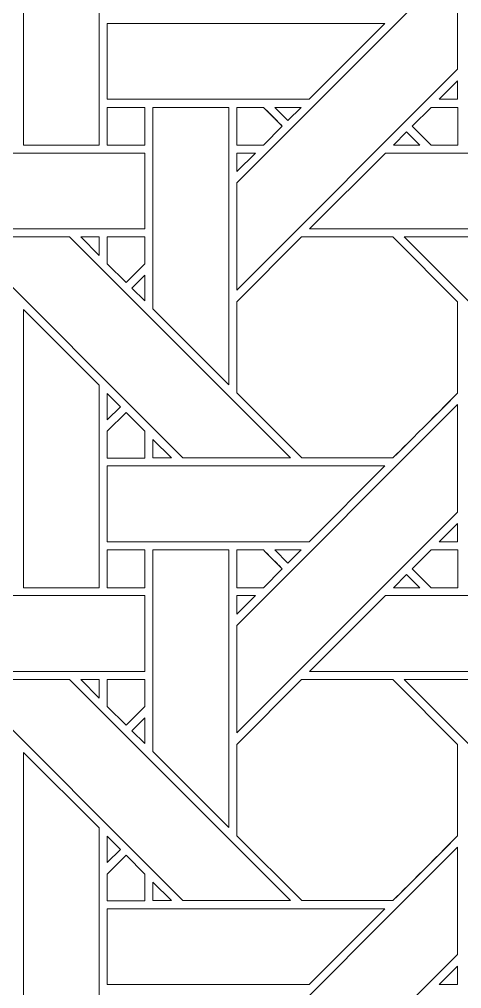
# Model space of a CAD drawing. Header units: inches. Extents: x 3.4 to 21.4, y 4.6 to 13.6.
# Drawn here: x 18.321 to 19.269, y 6.771 to 8.849 of the extents above; entities that cross this region are included whole.
import ezdxf

# ---------------------------------------------------------------- set-up
doc = ezdxf.new("R2010")
doc.units = ezdxf.units.IN
doc.header["$MEASUREMENT"] = 0
doc.layers.add('Design', color=7, linetype='Continuous', lineweight=0)

msp = doc.modelspace()

# ---------------------------------------------------------------- linework, layer by layer
at = {"layer": 'Design'}
for points, knots in [([(3.3829, 13.5948), (3.3829, 13.5948), (3.3829, 4.5948), (3.3829, 4.5948), (3.3829, 4.5948), (21.3829, 4.5948), (21.3829, 4.5948), (21.3829, 4.5948), (21.3829, 13.5948), (21.3829, 13.5948), (21.3829, 13.5948), (3.3829, 13.5948), (3.3829, 13.5948)], [0, 0, 0, 0, 1, 1, 1, 2, 2, 2, 3, 3, 3, 4, 4, 4, 4]), ([(3.8379, 13.1448), (3.8379, 13.1448), (3.8379, 5.0448), (3.8379, 5.0448), (3.8379, 5.0448), (20.9329, 5.0448), (20.9329, 5.0448), (20.9329, 5.0448), (20.9329, 13.1448), (20.9329, 13.1448), (20.9329, 13.1448), (3.8379, 13.1448), (3.8379, 13.1448)], [0, 0, 0, 0, 1, 1, 1, 2, 2, 2, 3, 3, 3, 4, 4, 4, 4]), ([(18.3292, 8.5794), (18.3292, 8.5794), (18.3292, 9.1753), (18.3292, 9.1753), (18.3292, 9.1753), (18.492, 9.0131), (18.492, 9.0131), (18.492, 9.0131), (18.492, 8.5794), (18.492, 8.5794), (18.492, 8.5794), (18.3292, 8.5794), (18.3292, 8.5794)], [0, 0, 0, 0, 1, 1, 1, 2, 2, 2, 3, 3, 3, 4, 4, 4, 4]), ([(19.2608, 8.7417), (19.2608, 8.7417), (18.7871, 8.268), (18.7871, 8.268), (18.7871, 8.268), (18.7871, 8.4981), (18.7871, 8.4981), (18.7871, 8.4981), (19.2608, 8.9717), (19.2608, 8.9717), (19.2608, 8.9717), (19.2608, 8.7417), (19.2608, 8.7417)], [0, 0, 0, 0, 1, 1, 1, 2, 2, 2, 3, 3, 3, 4, 4, 4, 4]), ([(18.9422, 8.6775), (18.9422, 8.6775), (18.5093, 8.6775), (18.5093, 8.6775), (18.5093, 8.6775), (18.5093, 8.8402), (18.5093, 8.8402), (18.5093, 8.8402), (19.105, 8.8402), (19.105, 8.8402), (19.105, 8.8402), (18.9422, 8.6775), (18.9422, 8.6775)], [0, 0, 0, 0, 1, 1, 1, 2, 2, 2, 3, 3, 3, 4, 4, 4, 4]), ([(19.2608, 8.7173), (19.2608, 8.7173), (19.2608, 8.6775), (19.2608, 8.6775), (19.2608, 8.6775), (19.221, 8.6775), (19.221, 8.6775), (19.221, 8.6775), (19.2608, 8.7173), (19.2608, 8.7173)], [0, 0, 0, 0, 1, 1, 1, 2, 2, 2, 3, 3, 3, 3]), ([(18.5896, 8.5794), (18.5896, 8.5794), (18.5093, 8.5794), (18.5093, 8.5794), (18.5093, 8.5794), (18.5093, 8.6602), (18.5093, 8.6602), (18.5093, 8.6602), (18.5896, 8.6602), (18.5896, 8.6602), (18.5896, 8.6602), (18.5896, 8.5794), (18.5896, 8.5794)], [0, 0, 0, 0, 1, 1, 1, 2, 2, 2, 3, 3, 3, 4, 4, 4, 4]), ([(18.5093, 8.5794), (18.5093, 8.5794), (18.5093, 8.6602), (18.5093, 8.6602), (18.5093, 8.6602), (18.5896, 8.6602), (18.5896, 8.6602), (18.5896, 8.6602), (18.5896, 8.5794), (18.5896, 8.5794), (18.5896, 8.5794), (18.5093, 8.5794), (18.5093, 8.5794)], [0, 0, 0, 0, 1, 1, 1, 2, 2, 2, 3, 3, 3, 4, 4, 4, 4]), ([(18.6071, 8.228), (18.6071, 8.228), (18.6071, 8.6602), (18.6071, 8.6602), (18.6071, 8.6602), (18.77, 8.6602), (18.77, 8.6602), (18.77, 8.6602), (18.77, 8.0651), (18.77, 8.0651), (18.77, 8.0651), (18.6071, 8.228), (18.6071, 8.228)], [0, 0, 0, 0, 1, 1, 1, 2, 2, 2, 3, 3, 3, 4, 4, 4, 4]), ([(18.8442, 8.6602), (18.8494, 8.6551), (18.8801, 8.6243), (18.8846, 8.6199), (18.8846, 8.6199), (18.8441, 8.5794), (18.8441, 8.5794), (18.8441, 8.5794), (18.7872, 8.5794), (18.7872, 8.5794), (18.7872, 8.5794), (18.7872, 8.6602), (18.7872, 8.6602), (18.7872, 8.6602), (18.8442, 8.6602), (18.8442, 8.6602)], [0, 0, 0, 0, 1, 1, 1, 2, 2, 2, 3, 3, 3, 4, 4, 4, 5, 5, 5, 5]), ([(18.8846, 8.6199), (18.8846, 8.6199), (18.8441, 8.5794), (18.8441, 8.5794), (18.8441, 8.5794), (18.7872, 8.5794), (18.7872, 8.5794), (18.7872, 8.5794), (18.7872, 8.6602), (18.7872, 8.6602), (18.7872, 8.6602), (18.8442, 8.6602), (18.8442, 8.6602), (18.8497, 8.6548), (18.8805, 8.6239), (18.8846, 8.6199)], [0, 0, 0, 0, 1, 1, 1, 2, 2, 2, 3, 3, 3, 4, 4, 4, 5, 5, 5, 5]), ([(18.8686, 8.6602), (18.8686, 8.6602), (18.925, 8.6602), (18.925, 8.6602), (18.925, 8.6602), (18.8967, 8.632), (18.8967, 8.632), (18.8967, 8.632), (18.8686, 8.6602), (18.8686, 8.6602)], [0, 0, 0, 0, 1, 1, 1, 2, 2, 2, 3, 3, 3, 3]), ([(19.2609, 8.6602), (19.2609, 8.6602), (19.2609, 8.5794), (19.2609, 8.5794), (19.2609, 8.5794), (19.2037, 8.5794), (19.2037, 8.5794), (19.2037, 8.5794), (19.1634, 8.6198), (19.1634, 8.6198), (19.1634, 8.6198), (19.2038, 8.6602), (19.2038, 8.6602), (19.2038, 8.6602), (19.2609, 8.6602), (19.2609, 8.6602)], [0, 0, 0, 0, 1, 1, 1, 2, 2, 2, 3, 3, 3, 4, 4, 4, 5, 5, 5, 5]), ([(19.2609, 8.5794), (19.2609, 8.5794), (19.2037, 8.5794), (19.2037, 8.5794), (19.2037, 8.5794), (19.1634, 8.6198), (19.1634, 8.6198), (19.1634, 8.6198), (19.2038, 8.6602), (19.2038, 8.6602), (19.2038, 8.6602), (19.2609, 8.6602), (19.2609, 8.6602), (19.2609, 8.6602), (19.2609, 8.5794), (19.2609, 8.5794)], [0, 0, 0, 0, 1, 1, 1, 2, 2, 2, 3, 3, 3, 4, 4, 4, 5, 5, 5, 5]), ([(19.1512, 8.6077), (19.1512, 8.6077), (19.1795, 8.5794), (19.1795, 8.5794), (19.1795, 8.5794), (19.123, 8.5794), (19.123, 8.5794), (19.123, 8.5794), (19.1512, 8.6077), (19.1512, 8.6077)], [0, 0, 0, 0, 1, 1, 1, 2, 2, 2, 3, 3, 3, 3]), ([(18.5895, 8.5623), (18.5895, 8.5623), (18.5895, 8.3995), (18.5895, 8.3995), (18.5895, 8.3995), (17.9942, 8.3995), (17.9942, 8.3995), (17.9942, 8.3995), (18.1571, 8.5623), (18.1571, 8.5623), (18.1571, 8.5623), (18.5895, 8.5623), (18.5895, 8.5623)], [0, 0, 0, 0, 1, 1, 1, 2, 2, 2, 3, 3, 3, 4, 4, 4, 4]), ([(18.827, 8.5623), (18.827, 8.5623), (18.7871, 8.5225), (18.7871, 8.5225), (18.7871, 8.5225), (18.7871, 8.5623), (18.7871, 8.5623), (18.7871, 8.5623), (18.827, 8.5623), (18.827, 8.5623)], [0, 0, 0, 0, 1, 1, 1, 2, 2, 2, 3, 3, 3, 3]), ([(19.5383, 8.5623), (19.5383, 8.5623), (19.5383, 8.3995), (19.5383, 8.3995), (19.5383, 8.3995), (18.943, 8.3995), (18.943, 8.3995), (18.943, 8.3995), (19.1058, 8.5623), (19.1058, 8.5623), (19.1058, 8.5623), (19.5383, 8.5623), (19.5383, 8.5623)], [0, 0, 0, 0, 1, 1, 1, 2, 2, 2, 3, 3, 3, 4, 4, 4, 4]), ([(18.6711, 7.9087), (18.6711, 7.9087), (18.1975, 8.3824), (18.1975, 8.3824), (18.1975, 8.3824), (18.4285, 8.3824), (18.4285, 8.3824), (18.4285, 8.3824), (18.9021, 7.9087), (18.9021, 7.9087), (18.9021, 7.9087), (18.6711, 7.9087), (18.6711, 7.9087)], [0, 0, 0, 0, 1, 1, 1, 2, 2, 2, 3, 3, 3, 4, 4, 4, 4]), ([(18.4921, 8.3824), (18.4921, 8.3824), (18.4921, 8.3425), (18.4921, 8.3425), (18.4921, 8.3425), (18.4526, 8.3824), (18.4526, 8.3824), (18.4526, 8.3824), (18.4921, 8.3824), (18.4921, 8.3824)], [0, 0, 0, 0, 1, 1, 1, 2, 2, 2, 3, 3, 3, 3]), ([(18.5896, 8.3824), (18.5896, 8.3824), (18.5896, 8.3248), (18.5896, 8.3248), (18.5896, 8.3248), (18.5496, 8.2848), (18.5496, 8.2848), (18.5496, 8.2848), (18.5093, 8.3251), (18.5093, 8.3251), (18.5093, 8.3251), (18.5093, 8.3824), (18.5093, 8.3824), (18.5093, 8.3824), (18.5896, 8.3824), (18.5896, 8.3824)], [0, 0, 0, 0, 1, 1, 1, 2, 2, 2, 3, 3, 3, 4, 4, 4, 5, 5, 5, 5]), ([(18.5496, 8.2848), (18.5496, 8.2848), (18.5093, 8.3251), (18.5093, 8.3251), (18.5093, 8.3251), (18.5093, 8.3824), (18.5093, 8.3824), (18.5093, 8.3824), (18.5896, 8.3824), (18.5896, 8.3824), (18.5896, 8.3824), (18.5896, 8.3248), (18.5896, 8.3248), (18.5896, 8.3248), (18.5496, 8.2848), (18.5496, 8.2848)], [0, 0, 0, 0, 1, 1, 1, 2, 2, 2, 3, 3, 3, 4, 4, 4, 5, 5, 5, 5]), ([(18.9259, 8.3823), (18.9259, 8.3823), (19.1221, 8.3823), (19.1221, 8.3823), (19.1221, 8.3823), (19.2608, 8.2436), (19.2608, 8.2436), (19.2608, 8.2436), (19.2608, 8.0474), (19.2608, 8.0474), (19.243, 8.0295), (19.1311, 7.9177), (19.1221, 7.9087), (19.1221, 7.9087), (18.9264, 7.9087), (18.9264, 7.9087), (18.9264, 7.9087), (18.7872, 8.048), (18.7872, 8.048), (18.7872, 8.048), (18.7872, 8.2436), (18.7872, 8.2436), (18.7872, 8.2436), (18.9259, 8.3823), (18.9259, 8.3823)], [0, 0, 0, 0, 1, 1, 1, 2, 2, 2, 3, 3, 3, 4, 4, 4, 5, 5, 5, 6, 6, 6, 7, 7, 7, 8, 8, 8, 8]), ([(19.2608, 8.0474), (19.2429, 8.0293), (19.131, 7.9176), (19.1221, 7.9087), (19.1221, 7.9087), (18.9264, 7.9087), (18.9264, 7.9087), (18.9264, 7.9087), (18.7872, 8.048), (18.7872, 8.048), (18.7872, 8.048), (18.7872, 8.2436), (18.7872, 8.2436), (18.7872, 8.2436), (18.9259, 8.3823), (18.9259, 8.3823), (18.9259, 8.3823), (19.1221, 8.3823), (19.1221, 8.3823), (19.1221, 8.3823), (19.2608, 8.2436), (19.2608, 8.2436), (19.2608, 8.2436), (19.2608, 8.0474), (19.2608, 8.0474)], [0, 0, 0, 0, 1, 1, 1, 2, 2, 2, 3, 3, 3, 4, 4, 4, 5, 5, 5, 6, 6, 6, 7, 7, 7, 8, 8, 8, 8]), ([(19.6198, 7.9087), (19.6198, 7.9087), (19.1463, 8.3824), (19.1463, 8.3824), (19.1463, 8.3824), (19.3772, 8.3824), (19.3772, 8.3824), (19.3772, 8.3824), (19.8509, 7.9087), (19.8509, 7.9087), (19.8509, 7.9087), (19.6198, 7.9087), (19.6198, 7.9087)], [0, 0, 0, 0, 1, 1, 1, 2, 2, 2, 3, 3, 3, 4, 4, 4, 4]), ([(18.5895, 8.3005), (18.5895, 8.3005), (18.5895, 8.2454), (18.5895, 8.2454), (18.5895, 8.2454), (18.5618, 8.2727), (18.5618, 8.2727), (18.5618, 8.2727), (18.5895, 8.3005), (18.5895, 8.3005)], [0, 0, 0, 0, 1, 1, 1, 2, 2, 2, 3, 3, 3, 3]), ([(18.3292, 7.6307), (18.3292, 7.6307), (18.3292, 8.2266), (18.3292, 8.2266), (18.3292, 8.2266), (18.492, 8.0644), (18.492, 8.0644), (18.492, 8.0644), (18.492, 7.6307), (18.492, 7.6307), (18.492, 7.6307), (18.3292, 7.6307), (18.3292, 7.6307)], [0, 0, 0, 0, 1, 1, 1, 2, 2, 2, 3, 3, 3, 4, 4, 4, 4]), ([(18.5093, 7.9901), (18.5093, 7.9901), (18.5093, 8.0469), (18.5093, 8.0469), (18.5093, 8.0469), (18.5375, 8.0183), (18.5375, 8.0183), (18.5375, 8.0183), (18.5093, 7.9901), (18.5093, 7.9901)], [0, 0, 0, 0, 1, 1, 1, 2, 2, 2, 3, 3, 3, 3]), ([(19.2608, 7.7929), (19.2608, 7.7929), (18.7871, 7.3193), (18.7871, 7.3193), (18.7871, 7.3193), (18.7871, 7.5494), (18.7871, 7.5494), (18.7871, 7.5494), (19.2608, 8.023), (19.2608, 8.023), (19.2608, 8.023), (19.2608, 7.7929), (19.2608, 7.7929)], [0, 0, 0, 0, 1, 1, 1, 2, 2, 2, 3, 3, 3, 4, 4, 4, 4]), ([(18.5093, 7.9085), (18.5093, 7.9085), (18.5093, 7.9658), (18.5093, 7.9658), (18.5093, 7.9658), (18.5496, 8.0061), (18.5496, 8.0061), (18.5496, 8.0061), (18.59, 7.9658), (18.59, 7.9658), (18.59, 7.9658), (18.59, 7.9085), (18.59, 7.9085), (18.59, 7.9085), (18.5093, 7.9085), (18.5093, 7.9085)], [0, 0, 0, 0, 1, 1, 1, 2, 2, 2, 3, 3, 3, 4, 4, 4, 5, 5, 5, 5]), ([(18.5496, 8.0061), (18.5496, 8.0061), (18.59, 7.9658), (18.59, 7.9658), (18.59, 7.9658), (18.59, 7.9085), (18.59, 7.9085), (18.59, 7.9085), (18.5093, 7.9085), (18.5093, 7.9085), (18.5093, 7.9085), (18.5093, 7.9658), (18.5093, 7.9658), (18.5093, 7.9658), (18.5496, 8.0061), (18.5496, 8.0061)], [0, 0, 0, 0, 1, 1, 1, 2, 2, 2, 3, 3, 3, 4, 4, 4, 5, 5, 5, 5]), ([(18.6072, 7.9087), (18.6072, 7.9087), (18.6072, 7.9485), (18.6072, 7.9485), (18.6072, 7.9485), (18.6469, 7.9087), (18.6469, 7.9087), (18.6469, 7.9087), (18.6072, 7.9087), (18.6072, 7.9087)], [0, 0, 0, 0, 1, 1, 1, 2, 2, 2, 3, 3, 3, 3]), ([(18.9422, 7.7288), (18.9422, 7.7288), (18.5093, 7.7288), (18.5093, 7.7288), (18.5093, 7.7288), (18.5093, 7.8915), (18.5093, 7.8915), (18.5093, 7.8915), (19.105, 7.8915), (19.105, 7.8915), (19.105, 7.8915), (18.9422, 7.7288), (18.9422, 7.7288)], [0, 0, 0, 0, 1, 1, 1, 2, 2, 2, 3, 3, 3, 4, 4, 4, 4]), ([(19.2608, 7.7686), (19.2608, 7.7686), (19.2608, 7.7288), (19.2608, 7.7288), (19.2608, 7.7288), (19.221, 7.7288), (19.221, 7.7288), (19.221, 7.7288), (19.2608, 7.7686), (19.2608, 7.7686)], [0, 0, 0, 0, 1, 1, 1, 2, 2, 2, 3, 3, 3, 3]), ([(18.5896, 7.6307), (18.5896, 7.6307), (18.5093, 7.6307), (18.5093, 7.6307), (18.5093, 7.6307), (18.5093, 7.7115), (18.5093, 7.7115), (18.5093, 7.7115), (18.5896, 7.7115), (18.5896, 7.7115), (18.5896, 7.7115), (18.5896, 7.6307), (18.5896, 7.6307)], [0, 0, 0, 0, 1, 1, 1, 2, 2, 2, 3, 3, 3, 4, 4, 4, 4]), ([(18.5093, 7.6307), (18.5093, 7.6307), (18.5093, 7.7115), (18.5093, 7.7115), (18.5093, 7.7115), (18.5896, 7.7115), (18.5896, 7.7115), (18.5896, 7.7115), (18.5896, 7.6307), (18.5896, 7.6307), (18.5896, 7.6307), (18.5093, 7.6307), (18.5093, 7.6307)], [0, 0, 0, 0, 1, 1, 1, 2, 2, 2, 3, 3, 3, 4, 4, 4, 4]), ([(18.77, 7.7115), (18.77, 7.7115), (18.77, 7.1164), (18.77, 7.1164), (18.77, 7.1164), (18.6071, 7.2793), (18.6071, 7.2793), (18.6071, 7.2793), (18.6071, 7.7115), (18.6071, 7.7115), (18.6071, 7.7115), (18.77, 7.7115), (18.77, 7.7115)], [0, 0, 0, 0, 1, 1, 1, 2, 2, 2, 3, 3, 3, 4, 4, 4, 4]), ([(18.8442, 7.7115), (18.8494, 7.7064), (18.8802, 7.6756), (18.8846, 7.6711), (18.8846, 7.6711), (18.8442, 7.6307), (18.8442, 7.6307), (18.8442, 7.6307), (18.7872, 7.6307), (18.7872, 7.6307), (18.7872, 7.6307), (18.7872, 7.7115), (18.7872, 7.7115), (18.7872, 7.7115), (18.8442, 7.7115), (18.8442, 7.7115)], [0, 0, 0, 0, 1, 1, 1, 2, 2, 2, 3, 3, 3, 4, 4, 4, 5, 5, 5, 5]), ([(18.8846, 7.6711), (18.8846, 7.6711), (18.8442, 7.6307), (18.8442, 7.6307), (18.8442, 7.6307), (18.7872, 7.6307), (18.7872, 7.6307), (18.7872, 7.6307), (18.7872, 7.7115), (18.7872, 7.7115), (18.7872, 7.7115), (18.8442, 7.7115), (18.8442, 7.7115), (18.8498, 7.7059), (18.8846, 7.6711), (18.8846, 7.6711)], [0, 0, 0, 0, 1, 1, 1, 2, 2, 2, 3, 3, 3, 4, 4, 4, 5, 5, 5, 5]), ([(18.8686, 7.7115), (18.8686, 7.7115), (18.925, 7.7115), (18.925, 7.7115), (18.925, 7.7115), (18.8967, 7.6833), (18.8967, 7.6833), (18.8967, 7.6833), (18.8686, 7.7115), (18.8686, 7.7115)], [0, 0, 0, 0, 1, 1, 1, 2, 2, 2, 3, 3, 3, 3]), ([(19.2609, 7.7115), (19.2609, 7.7115), (19.2609, 7.6307), (19.2609, 7.6307), (19.2609, 7.6307), (19.2037, 7.6307), (19.2037, 7.6307), (19.2037, 7.6307), (19.1634, 7.6711), (19.1634, 7.6711), (19.1634, 7.6711), (19.2038, 7.7115), (19.2038, 7.7115), (19.2038, 7.7115), (19.2609, 7.7115), (19.2609, 7.7115)], [0, 0, 0, 0, 1, 1, 1, 2, 2, 2, 3, 3, 3, 4, 4, 4, 5, 5, 5, 5]), ([(19.2609, 7.6307), (19.2609, 7.6307), (19.2037, 7.6307), (19.2037, 7.6307), (19.2037, 7.6307), (19.1634, 7.6711), (19.1634, 7.6711), (19.1634, 7.6711), (19.2038, 7.7115), (19.2038, 7.7115), (19.2038, 7.7115), (19.2609, 7.7115), (19.2609, 7.7115), (19.2609, 7.7115), (19.2609, 7.6307), (19.2609, 7.6307)], [0, 0, 0, 0, 1, 1, 1, 2, 2, 2, 3, 3, 3, 4, 4, 4, 5, 5, 5, 5]), ([(19.1512, 7.659), (19.1512, 7.659), (19.1795, 7.6307), (19.1795, 7.6307), (19.1795, 7.6307), (19.123, 7.6307), (19.123, 7.6307), (19.123, 7.6307), (19.1512, 7.659), (19.1512, 7.659)], [0, 0, 0, 0, 1, 1, 1, 2, 2, 2, 3, 3, 3, 3]), ([(17.9942, 7.4508), (17.9942, 7.4508), (18.1571, 7.6136), (18.1571, 7.6136), (18.1571, 7.6136), (18.5895, 7.6136), (18.5895, 7.6136), (18.5895, 7.6136), (18.5895, 7.4508), (18.5895, 7.4508), (18.5895, 7.4508), (17.9942, 7.4508), (17.9942, 7.4508)], [0, 0, 0, 0, 1, 1, 1, 2, 2, 2, 3, 3, 3, 4, 4, 4, 4]), ([(18.827, 7.6136), (18.827, 7.6136), (18.7871, 7.5738), (18.7871, 7.5738), (18.7871, 7.5738), (18.7871, 7.6136), (18.7871, 7.6136), (18.7871, 7.6136), (18.827, 7.6136), (18.827, 7.6136)], [0, 0, 0, 0, 1, 1, 1, 2, 2, 2, 3, 3, 3, 3]), ([(19.5383, 7.6136), (19.5383, 7.6136), (19.5383, 7.4508), (19.5383, 7.4508), (19.5383, 7.4508), (18.943, 7.4508), (18.943, 7.4508), (18.943, 7.4508), (19.1058, 7.6136), (19.1058, 7.6136), (19.1058, 7.6136), (19.5383, 7.6136), (19.5383, 7.6136)], [0, 0, 0, 0, 1, 1, 1, 2, 2, 2, 3, 3, 3, 4, 4, 4, 4]), ([(18.1975, 7.4336), (18.1975, 7.4336), (18.4285, 7.4336), (18.4285, 7.4336), (18.4285, 7.4336), (18.9021, 6.96), (18.9021, 6.96), (18.9021, 6.96), (18.6711, 6.96), (18.6711, 6.96), (18.6711, 6.96), (18.1975, 7.4336), (18.1975, 7.4336)], [0, 0, 0, 0, 1, 1, 1, 2, 2, 2, 3, 3, 3, 4, 4, 4, 4]), ([(18.4921, 7.4336), (18.4921, 7.4336), (18.4921, 7.3938), (18.4921, 7.3938), (18.4921, 7.3938), (18.4526, 7.4336), (18.4526, 7.4336), (18.4526, 7.4336), (18.4921, 7.4336), (18.4921, 7.4336)], [0, 0, 0, 0, 1, 1, 1, 2, 2, 2, 3, 3, 3, 3]), ([(18.5896, 7.4336), (18.5896, 7.4336), (18.5896, 7.376), (18.5896, 7.376), (18.5896, 7.376), (18.5496, 7.3361), (18.5496, 7.3361), (18.5496, 7.3361), (18.5093, 7.3764), (18.5093, 7.3764), (18.5093, 7.3764), (18.5093, 7.4336), (18.5093, 7.4336), (18.5093, 7.4336), (18.5896, 7.4336), (18.5896, 7.4336)], [0, 0, 0, 0, 1, 1, 1, 2, 2, 2, 3, 3, 3, 4, 4, 4, 5, 5, 5, 5]), ([(18.5496, 7.3361), (18.5496, 7.3361), (18.5093, 7.3764), (18.5093, 7.3764), (18.5093, 7.3764), (18.5093, 7.4336), (18.5093, 7.4336), (18.5093, 7.4336), (18.5896, 7.4336), (18.5896, 7.4336), (18.5896, 7.4336), (18.5896, 7.376), (18.5896, 7.376), (18.5896, 7.376), (18.5496, 7.3361), (18.5496, 7.3361)], [0, 0, 0, 0, 1, 1, 1, 2, 2, 2, 3, 3, 3, 4, 4, 4, 5, 5, 5, 5]), ([(18.9259, 7.4336), (18.9259, 7.4336), (19.1221, 7.4336), (19.1221, 7.4336), (19.1221, 7.4336), (19.2608, 7.2949), (19.2608, 7.2949), (19.2608, 7.2949), (19.2608, 7.0987), (19.2608, 7.0987), (19.243, 7.0807), (19.1311, 6.969), (19.1221, 6.96), (19.1221, 6.96), (18.9264, 6.96), (18.9264, 6.96), (18.9264, 6.96), (18.7872, 7.0992), (18.7872, 7.0992), (18.7872, 7.0992), (18.7872, 7.2949), (18.7872, 7.2949), (18.7872, 7.2949), (18.9259, 7.4336), (18.9259, 7.4336)], [0, 0, 0, 0, 1, 1, 1, 2, 2, 2, 3, 3, 3, 4, 4, 4, 5, 5, 5, 6, 6, 6, 7, 7, 7, 8, 8, 8, 8]), ([(19.2608, 7.0987), (19.2427, 7.0804), (19.1309, 6.9687), (19.1221, 6.96), (19.1221, 6.96), (18.9264, 6.96), (18.9264, 6.96), (18.9264, 6.96), (18.7872, 7.0992), (18.7872, 7.0992), (18.7872, 7.0992), (18.7872, 7.2949), (18.7872, 7.2949), (18.7872, 7.2949), (18.9259, 7.4336), (18.9259, 7.4336), (18.9259, 7.4336), (19.1221, 7.4336), (19.1221, 7.4336), (19.1221, 7.4336), (19.2608, 7.2949), (19.2608, 7.2949), (19.2608, 7.2949), (19.2608, 7.0987), (19.2608, 7.0987)], [0, 0, 0, 0, 1, 1, 1, 2, 2, 2, 3, 3, 3, 4, 4, 4, 5, 5, 5, 6, 6, 6, 7, 7, 7, 8, 8, 8, 8]), ([(19.6198, 6.96), (19.6198, 6.96), (19.1463, 7.4336), (19.1463, 7.4336), (19.1463, 7.4336), (19.3772, 7.4336), (19.3772, 7.4336), (19.3772, 7.4336), (19.8509, 6.96), (19.8509, 6.96), (19.8509, 6.96), (19.6198, 6.96), (19.6198, 6.96)], [0, 0, 0, 0, 1, 1, 1, 2, 2, 2, 3, 3, 3, 4, 4, 4, 4]), ([(18.5895, 7.3518), (18.5895, 7.3518), (18.5895, 7.2966), (18.5895, 7.2966), (18.5895, 7.2966), (18.5618, 7.324), (18.5618, 7.324), (18.5618, 7.324), (18.5895, 7.3518), (18.5895, 7.3518)], [0, 0, 0, 0, 1, 1, 1, 2, 2, 2, 3, 3, 3, 3]), ([(18.492, 7.1157), (18.492, 7.1157), (18.492, 6.682), (18.492, 6.682), (18.492, 6.682), (18.3292, 6.682), (18.3292, 6.682), (18.3292, 6.682), (18.3292, 7.2778), (18.3292, 7.2778), (18.3292, 7.2778), (18.492, 7.1157), (18.492, 7.1157)], [0, 0, 0, 0, 1, 1, 1, 2, 2, 2, 3, 3, 3, 4, 4, 4, 4]), ([(18.5093, 7.0414), (18.5093, 7.0414), (18.5093, 7.0982), (18.5093, 7.0982), (18.5093, 7.0982), (18.5375, 7.0696), (18.5375, 7.0696), (18.5375, 7.0696), (18.5093, 7.0414), (18.5093, 7.0414)], [0, 0, 0, 0, 1, 1, 1, 2, 2, 2, 3, 3, 3, 3]), ([(18.7871, 6.6007), (18.7871, 6.6007), (19.2608, 7.0743), (19.2608, 7.0743), (19.2608, 7.0743), (19.2608, 6.8442), (19.2608, 6.8442), (19.2608, 6.8442), (18.7871, 6.3706), (18.7871, 6.3706), (18.7871, 6.3706), (18.7871, 6.6007), (18.7871, 6.6007)], [0, 0, 0, 0, 1, 1, 1, 2, 2, 2, 3, 3, 3, 4, 4, 4, 4]), ([(18.5093, 6.9597), (18.5093, 6.9597), (18.5093, 7.017), (18.5093, 7.017), (18.5093, 7.017), (18.5496, 7.0574), (18.5496, 7.0574), (18.5496, 7.0574), (18.59, 7.017), (18.59, 7.017), (18.59, 7.017), (18.59, 6.9597), (18.59, 6.9597), (18.59, 6.9597), (18.5093, 6.9597), (18.5093, 6.9597)], [0, 0, 0, 0, 1, 1, 1, 2, 2, 2, 3, 3, 3, 4, 4, 4, 5, 5, 5, 5]), ([(18.5093, 7.017), (18.5093, 7.017), (18.5496, 7.0574), (18.5496, 7.0574), (18.5496, 7.0574), (18.59, 7.017), (18.59, 7.017), (18.59, 7.017), (18.59, 6.9597), (18.59, 6.9597), (18.59, 6.9597), (18.5093, 6.9597), (18.5093, 6.9597), (18.5093, 6.9597), (18.5093, 7.017), (18.5093, 7.017)], [0, 0, 0, 0, 1, 1, 1, 2, 2, 2, 3, 3, 3, 4, 4, 4, 5, 5, 5, 5]), ([(18.6469, 6.96), (18.6469, 6.96), (18.6072, 6.96), (18.6072, 6.96), (18.6072, 6.96), (18.6072, 6.9998), (18.6072, 6.9998), (18.6072, 6.9998), (18.6469, 6.96), (18.6469, 6.96)], [0, 0, 0, 0, 1, 1, 1, 2, 2, 2, 3, 3, 3, 3]), ([(18.5093, 6.78), (18.5093, 6.78), (18.5093, 6.9427), (18.5093, 6.9427), (18.5093, 6.9427), (19.105, 6.9427), (19.105, 6.9427), (19.105, 6.9427), (18.9422, 6.78), (18.9422, 6.78), (18.9422, 6.78), (18.5093, 6.78), (18.5093, 6.78)], [0, 0, 0, 0, 1, 1, 1, 2, 2, 2, 3, 3, 3, 4, 4, 4, 4]), ([(19.221, 6.7801), (19.221, 6.7801), (19.2608, 6.8198), (19.2608, 6.8198), (19.2608, 6.8198), (19.2608, 6.7801), (19.2608, 6.7801), (19.2608, 6.7801), (19.221, 6.7801), (19.221, 6.7801)], [0, 0, 0, 0, 1, 1, 1, 2, 2, 2, 3, 3, 3, 3])]:
    msp.add_open_spline(points, degree=3, knots=knots, dxfattribs=at)

doc.saveas('drawing.dxf')
